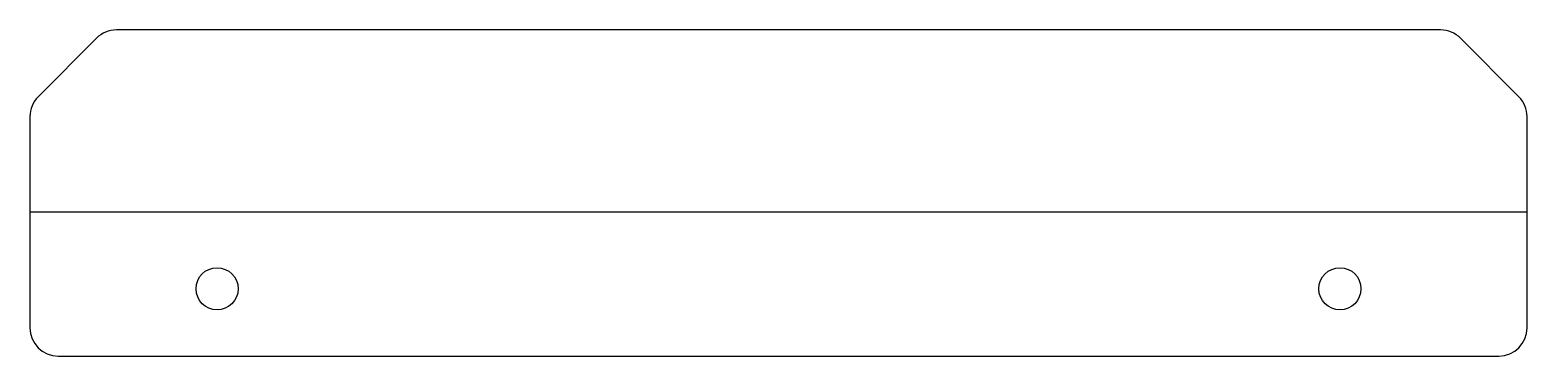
# Model space of a CAD drawing. Header units: millimetres. Extents: x -80 to 80, y 0 to 35.
import ezdxf

# ---------------------------------------------------------------- set-up
doc = ezdxf.new("R2010")
doc.units = ezdxf.units.MM
doc.layers.add('BEND_45_LIP_DOWN', color=7, linetype='Continuous')
doc.layers.add('CUT', color=7, linetype='Continuous')

msp = doc.modelspace()

# ---------------------------------------------------------------- linework, layer by layer
at = {"layer": 'BEND_45_LIP_DOWN'}
msp.add_line((-80, 15.39), (80, 15.39), dxfattribs=at)
at = {"layer": 'CUT'}
for p, q in [((-72.88, 33.9), (-79.12, 27.65)), ((70.76, 34.78), (-70.76, 34.78)), ((79.12, 27.65), (72.88, 33.9)), ((-80, 25.53), (-80, 3)), ((80, 3), (80, 25.53)), ((-77, 0), (77, 0))]:
    msp.add_line(p, q, dxfattribs=at)
for centre in [(-60, 7.17), (60, 7.17)]:
    msp.add_circle(centre, 2.25, dxfattribs=at)
for centre, start, end in [((-70.76, 31.78), 90, 135), ((70.76, 31.78), 45, 90), ((-77, 25.53), 135, 180), ((77, 25.53), 0, 45), ((-77, 3), 180, 270), ((77, 3), 270, 360)]:
    msp.add_arc(centre, 3, start, end, dxfattribs=at)

doc.saveas('drawing.dxf')
